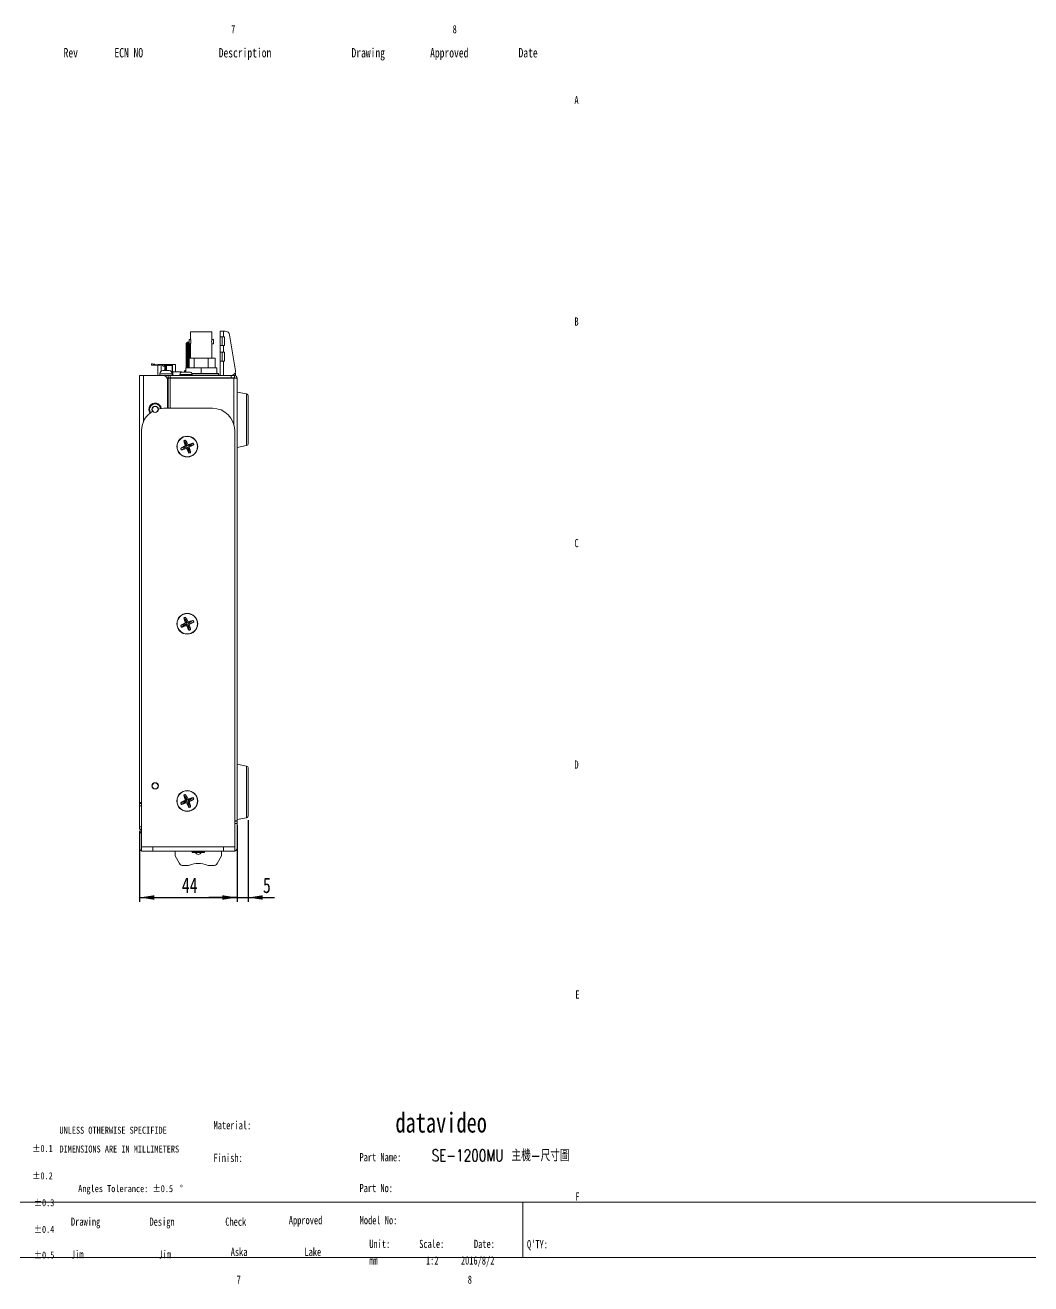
# Model space of a CAD drawing. Header units: millimetres. Extents: x 7 to 1038, y 7 to 730.
# Drawn here: x 287.7 to 514.7, y 6.5 to 290.6 of the extents above; entities that cross this region are included whole.
import ezdxf

# ---------------------------------------------------------------- set-up
doc = ezdxf.new("R2010")
doc.units = ezdxf.units.MM
doc.layers.add('DIM', color=5, linetype='Continuous')
doc.styles.add('SLDTEXTSTYLE0', font='TXT', dxfattribs={"width": 0.75})
doc.styles.add('SLDTEXTSTYLE1', font='TXT', dxfattribs={"width": 0.75, "bigfont": 'bigfont'})
doc.styles.add('SLDTEXTSTYLE2', font='TXT', dxfattribs={"width": 0.7})
doc.dimstyles.new('SLDDIMSTYLE0', dxfattribs={"dimtxt": 3.5, "dimasz": 3.302, "dimexe": 0, "dimexo": 0.0625, "dimgap": 0.875, "dimtad": 1, "dimlfac": 2, "dimrnd": 1e-09, "dimzin": 12, "dimdsep": 46, "dimtxsty": 'SLDTEXTSTYLE0', "dimsah": 1, "dimcen": 0.09, "dimadec": 0, "dimazin": 3, "dimtfac": 1, "dimtofl": 0, "dimtmove": 0, "dimatfit": 3, "dimfxl": 1, "dimfrac": 2, "dimtolj": 1, "dimtzin": 12, "dimarcsym": 0})
doc.dimstyles.new('SLDDIMSTYLE2', dxfattribs={"dimtxt": 3.5, "dimasz": 3.302, "dimexe": 0, "dimexo": 0.0625, "dimgap": 0.875, "dimtad": 1, "dimlfac": 2, "dimrnd": 1e-09, "dimzin": 12, "dimdsep": 46, "dimtxsty": 'SLDTEXTSTYLE0', "dimsah": 1, "dimcen": 0.09, "dimadec": 0, "dimazin": 3, "dimtfac": 1, "dimtmove": 0, "dimatfit": 0, "dimfxl": 1, "dimfrac": 2, "dimtolj": 1, "dimtzin": 12, "dimarcsym": 0})

# ---------------------------------------------------------------- blocks, each defined once
blk = doc.blocks.new('SW_NOTE_0')
at = {"color": 0, "linetype": 'Continuous', "lineweight": 0, "char_height": 1.5875, "attachment_point": 1, "style": 'SLDTEXTSTYLE0'}
for s, insert in [('UNLESS OTHERWISE SPECIFIDE', (0, 2.05)), ('DIMENSIONS ARE IN MILLIMETERS', (0, -2.19))]:
    blk.add_mtext(s, dxfattribs=dict(at, insert=insert))
blk = doc.blocks.new('SW_NOTE_1')
at = {"color": 0, "linetype": 'Continuous', "lineweight": 0, "attachment_point": 1}
for s, insert, char_height, style in [('Angles Tolerance: ±0.5', (0, 2.05), 1.5875, 'SLDTEXTSTYLE0'), ('°', (22.95, 2.09), 1.59, 'SLDTEXTSTYLE2')]:
    blk.add_mtext(s, dxfattribs=dict(at, insert=insert, char_height=char_height, style=style))
blk = doc.blocks.new('_D_3')
at = {"layer": 'DIM'}
for p, q in [((313.52, 108.17), (313.52, 92.73)), ((335.52, 110.03), (335.52, 92.73)), ((313.52, 93.73), (335.52, 93.73))]:
    blk.add_line(p, q, dxfattribs=at)
for points in [[(313.52, 93.73), (316.82, 93.23), (316.82, 94.24)], [(335.52, 93.73), (332.22, 94.24), (332.22, 93.23)]]:
    blk.add_solid(points, dxfattribs=at)
at = {"layer": 'DIM', "insert": (323.04, 98.25), "char_height": 3.5, "attachment_point": 1, "style": 'SLDTEXTSTYLE0'}
blk.add_mtext('44', dxfattribs=at)
blk = doc.blocks.new('_D_4')
at = {"layer": 'DIM'}
for p, q in [((338.02, 111.23), (338.02, 92.73)), ((335.52, 110.03), (335.52, 92.73)), ((335.52, 93.73), (329.17, 93.73)), ((335.52, 93.73), (338.02, 93.73)), ((338.02, 93.73), (343.93, 93.73))]:
    blk.add_line(p, q, dxfattribs=at)
for points in [[(335.52, 93.73), (332.22, 94.24), (332.22, 93.23)], [(338.02, 93.73), (341.32, 93.23), (341.32, 94.24)]]:
    blk.add_solid(points, dxfattribs=at)
at = {"layer": 'DIM', "insert": (341.34, 98.25), "char_height": 3.5, "attachment_point": 1, "style": 'SLDTEXTSTYLE0'}
blk.add_mtext('5', dxfattribs=at)

msp = doc.modelspace()

# ---------------------------------------------------------------- linework, layer by layer
at = {"color": 7, "linetype": 'Continuous', "lineweight": 15}
for p, q in [((324.3227, 219.075), (324.0227, 218.775)), ((324.328, 219.075), (324.0227, 218.775)), ((324.0227, 213.275), (324.0227, 218.775)), ((324.0227, 218.775), (324.0227, 218.775)), ((324.0464, 218.775), (324.328, 219.075)), ((324.0476, 218.775), (324.0464, 218.775)), ((324.0464, 213.275), (324.0464, 218.775)), ((324.3707, 219.075), (324.0476, 218.775)), ((324.0476, 213.275), (324.0476, 218.775)), ((324.1183, 218.775), (324.3707, 219.075)), ((324.1208, 218.775), (324.1183, 218.775)), ((324.1183, 213.275), (324.1183, 218.775)), ((324.4553, 219.075), (324.1208, 218.775)), ((324.1208, 213.275), (324.1208, 218.775)), ((324.237, 218.775), (324.4553, 219.075)), ((324.2406, 218.775), (324.237, 218.775)), ((324.237, 213.275), (324.237, 218.775)), ((324.5802, 219.075), (324.2406, 218.775)), ((324.2406, 213.275), (324.2406, 218.775)), ((324.3227, 219.075), (324.328, 219.075)), ((324.328, 219.075), (324.3707, 219.075)), ((324.3707, 219.075), (324.4553, 219.075)), ((324.4001, 218.775), (324.5802, 219.075)), ((324.4001, 213.275), (324.4001, 218.775)), ((324.4049, 218.775), (324.4001, 218.775)), ((324.6727, 219.0127), (324.4049, 218.775)), ((324.4049, 213.275), (324.4049, 218.775)), ((324.4553, 219.075), (324.5802, 219.075)), ((324.5802, 219.075), (324.6727, 219.075)), ((324.6046, 218.775), (324.6727, 218.9227)), ((324.6046, 213.552), (324.6046, 218.775)), ((324.6105, 218.775), (324.6046, 218.775)), ((324.6727, 218.8316), (324.6105, 218.775)), ((324.6105, 213.5553), (324.6105, 218.775)), ((325.024, 219.725), (324.6727, 219.725)), ((324.6727, 218.725), (324.6727, 219.725)), ((325.0227, 221.425), (325.0227, 219.7185)), ((325.0227, 221.425), (329.8227, 221.425)), ((330.1727, 219.725), (329.8213, 219.725)), ((329.8227, 219.7185), (329.8227, 221.425)), ((330.1727, 218.725), (330.1727, 219.725)), ((331.6727, 220.325), (331.6727, 221.575)), ((331.6727, 221.575), (332.4227, 221.575)), ((332.4227, 220.325), (331.6727, 220.325)), ((331.6727, 220.325), (331.6727, 218.325)), ((332.1727, 220.325), (332.1727, 218.325)), ((332.4227, 221.575), (332.4227, 220.325)), ((332.8255, 221.575), (332.4227, 221.575)), ((332.6727, 220.325), (332.4227, 220.325)), ((332.6727, 220.325), (332.6727, 218.325)), ((335.1591, 212.6566), (333.8119, 220.7394)), ((324.6727, 218.725), (325.0227, 218.725)), ((324.8465, 215.475), (324.8465, 218.725)), ((324.8532, 215.475), (324.8532, 218.725)), ((325.0227, 218.725), (325.0227, 215.475)), ((329.8227, 215.475), (329.8227, 218.725)), ((329.8227, 218.725), (330.1727, 218.725)), ((331.6727, 216.825), (331.6727, 218.325)), ((331.6727, 218.325), (332.4227, 218.325)), ((332.4227, 216.825), (331.6727, 216.825)), ((331.6727, 216.825), (331.6727, 214.825)), ((332.1727, 216.825), (332.1727, 214.825)), ((332.4227, 218.325), (332.4227, 216.825)), ((332.4227, 218.325), (332.6727, 218.325)), ((332.6727, 216.825), (332.4227, 216.825)), ((332.6727, 216.825), (332.6727, 214.825)), ((316.1841, 213.9365), (316.2059, 214.1855)), ((316.953, 214.1201), (316.9312, 213.8711)), ((318.6727, 213.7187), (316.9312, 213.8711)), ((316.953, 214.1201), (318.6727, 213.9697)), ((317.6077, 214.075), (317.6077, 214.0629)), ((318.4527, 214.075), (317.6077, 214.075)), ((317.6077, 213.8119), (317.6077, 211.575)), ((318.3577, 213.7463), (318.3577, 212.5171)), ((320.9527, 214.075), (318.4527, 214.075)), ((318.6727, 213.7187), (318.6727, 213.9697)), ((319.4227, 213.675), (319.1727, 213.675)), ((319.1727, 213.675), (319.1727, 212.675)), ((319.4227, 213.9041), (319.4227, 213.675)), ((319.4227, 213.825), (319.6077, 213.825)), ((319.4227, 213.675), (319.4227, 212.6706)), ((319.6077, 213.825), (319.6077, 212.6691)), ((319.6077, 213.825), (320.8577, 213.825)), ((320.8577, 213.825), (320.8577, 212.425)), ((321.6077, 214.075), (320.9527, 214.075)), ((321.6077, 214.075), (321.6077, 212.425)), ((323.9227, 213.275), (323.9227, 212.313)), ((323.9227, 213.275), (327.4227, 213.275)), ((324.5227, 213.5038), (324.5227, 213.4343)), ((324.6727, 213.5913), (324.523, 213.5048)), ((324.6046, 213.2842), (324.6046, 213.3862)), ((324.6105, 213.2876), (324.6105, 213.3829)), ((324.6727, 213.275), (324.6727, 215.475)), ((324.6727, 215.475), (325.8425, 215.475)), ((325.8425, 213.275), (325.8425, 215.475)), ((329.0028, 215.475), (325.8425, 215.475)), ((327.4227, 213.275), (327.4227, 212.025)), ((327.4227, 213.275), (330.9227, 213.275)), ((329.0028, 213.275), (329.0028, 215.475)), ((329.0028, 215.475), (330.5727, 215.475)), ((330.5727, 213.275), (330.5727, 215.475)), ((330.9227, 213.275), (330.9227, 212.025)), ((331.6727, 211.575), (331.6727, 214.825)), ((331.6727, 214.825), (332.4227, 214.825)), ((332.4227, 214.825), (332.4227, 211.575)), ((332.4227, 214.825), (332.6727, 214.825)), ((313.5227, 115.175), (313.5227, 211.575)), ((313.5227, 211.575), (314.3727, 211.575)), ((318.8227, 211.575), (314.3727, 211.575)), ((318.0977, 211.9705), (318.0977, 211.575)), ((318.8505, 212.675), (318.729, 212.6658)), ((319.9227, 211.575), (318.8227, 211.575)), ((318.8505, 212.675), (319.2227, 212.675)), ((319.2248, 212.6658), (319.2227, 212.675)), ((319.9227, 211.075), (319.6887, 211.075)), ((319.7227, 212.675), (320.0948, 212.675)), ((319.7392, 210.975), (319.9227, 210.975)), ((319.8227, 204.175), (319.8227, 210.575)), ((319.9227, 211.075), (319.9227, 211.575)), ((320.4227, 211.575), (319.9227, 211.575)), ((320.4227, 211.075), (319.9227, 211.075)), ((319.9227, 204.175), (319.9227, 210.975)), ((320.4227, 210.975), (319.9227, 210.975)), ((320.2164, 212.6658), (320.0948, 212.675)), ((320.4227, 211.075), (320.4227, 211.575)), ((320.4227, 211.575), (334.1727, 211.575)), ((320.4227, 211.075), (334.1727, 211.075)), ((320.4227, 210.975), (334.7727, 210.975)), ((320.4974, 211.075), (320.4974, 210.975)), ((320.6814, 212.425), (321.0445, 212.425)), ((320.8477, 211.575), (320.8477, 211.9705)), ((321.0445, 212.425), (321.0445, 211.575)), ((321.0445, 212.425), (322.9931, 212.425)), ((322.6077, 211.825), (322.6077, 211.775)), ((322.9727, 210.975), (322.9727, 211)), ((322.9727, 211), (323.9727, 211)), ((323.1441, 212.325), (323.0102, 212.3085)), ((323.1441, 212.325), (323.7327, 212.325)), ((323.2327, 211.075), (323.2327, 211)), ((323.6359, 212.425), (323.6359, 212.575)), ((323.7395, 212.3085), (323.7327, 212.325)), ((323.7905, 212.425), (323.9227, 212.425)), ((323.9727, 211), (327.8327, 211)), ((324.2327, 212.325), (324.2258, 212.3085)), ((324.2327, 212.325), (324.8212, 212.325)), ((324.7327, 211), (324.7327, 211.075)), ((324.9551, 212.3085), (324.8212, 212.325)), ((325.3159, 212.025), (327.1129, 212.025)), ((325.3309, 211.675), (331.2977, 211.675)), ((325.3577, 211.775), (325.3577, 211.825)), ((325.8425, 211.575), (325.8425, 211.675)), ((327.1129, 212.025), (327.4227, 212.025)), ((327.4227, 212.025), (327.7324, 212.025)), ((327.7324, 212.025), (330.5727, 212.025)), ((327.8327, 211), (329.3327, 211)), ((329.0028, 211.575), (329.0028, 211.675)), ((329.3327, 211), (329.3327, 210.975)), ((329.3327, 211), (329.7577, 211)), ((329.7577, 211), (329.7577, 210.975)), ((329.7577, 211), (330.3577, 211)), ((330.3577, 211), (330.3577, 210.975)), ((330.5727, 211.575), (330.5727, 211.675)), ((330.6129, 212.025), (330.9227, 212.025)), ((330.6727, 211.075), (330.6727, 210.975)), ((330.7477, 211.575), (330.7477, 211.675)), ((330.7692, 211.6618), (330.7667, 211.675)), ((330.7845, 211.575), (330.7692, 211.6618)), ((330.7757, 211.625), (331.6727, 211.625)), ((330.9227, 212.025), (331.2977, 212.025)), ((331.2977, 211.675), (331.2977, 212.025)), ((332.3727, 211.075), (332.3727, 210.975)), ((334.1727, 211.075), (334.1727, 211.575)), ((334.1727, 211.575), (334.9227, 211.575)), ((334.9227, 211.075), (334.1727, 211.075)), ((334.6727, 210.975), (334.6727, 211.075)), ((334.7727, 210.975), (335.5227, 210.975)), ((335.1727, 211.575), (334.9227, 211.575)), ((334.9227, 211.075), (334.9227, 211.575)), ((335.0421, 212.075), (335.1727, 212.075)), ((335.1727, 212.075), (335.1727, 211.575)), ((335.5227, 210.975), (335.5227, 111.025)), ((337.6207, 207.4054), (335.5227, 207.825)), ((338.0227, 206.9151), (338.0227, 196.2349)), ((329.9727, 204.175), (318.9727, 204.175)), ((313.9727, 199.175), (313.9727, 105.175)), ((334.9727, 199.175), (334.9727, 105.175)), ((324.1475, 195.7414), (323.5106, 196.8426)), ((324.2086, 195.7666), (323.8825, 196.9963)), ((324.4891, 195.6502), (325.5903, 196.2871)), ((324.031, 195.4609), (322.8014, 195.1348)), ((324.0562, 195.3998), (322.955, 194.7629)), ((323.8318, 195.8208), (324.0651, 195.6643)), ((324.3367, 195.2834), (324.6629, 194.0537)), ((324.3978, 195.3086), (325.0347, 194.2074)), ((324.5143, 195.5891), (325.7439, 195.9152)), ((335.5227, 195.325), (337.6207, 195.7446)), ((324.1475, 155.7414), (323.5106, 156.8426)), ((324.2086, 155.7666), (323.8825, 156.9963)), ((324.4891, 155.6502), (325.5903, 156.2871)), ((324.031, 155.4609), (322.8014, 155.1348)), ((324.0562, 155.3998), (322.955, 154.7629)), ((323.8318, 155.8208), (324.0651, 155.6643)), ((324.3367, 155.2834), (324.6629, 154.0537)), ((324.3978, 155.3086), (325.0347, 154.2074)), ((324.5143, 155.5891), (325.7439, 155.9152)), ((337.6207, 123.4054), (335.5227, 123.825)), ((338.0227, 122.9151), (338.0227, 112.2349)), ((324.1475, 115.7414), (323.5106, 116.8426)), ((324.2086, 115.7666), (323.8825, 116.9963)), ((313.5227, 115.175), (313.9727, 115.175)), ((313.5227, 114.925), (313.5227, 115.175)), ((313.5227, 114.925), (313.9727, 114.925)), ((313.5227, 114.425), (313.5227, 114.925)), ((313.5227, 109.675), (313.5227, 114.425)), ((324.031, 115.4609), (322.8014, 115.1348)), ((324.0562, 115.3998), (322.955, 114.7629)), ((323.8318, 115.8208), (324.0651, 115.6643)), ((324.3367, 115.2834), (324.6629, 114.0537)), ((324.3978, 115.3086), (325.0347, 114.2074)), ((324.4891, 115.6502), (325.5903, 116.2871)), ((324.5143, 115.5891), (325.7439, 115.9152)), ((334.9727, 111.025), (335.5227, 111.025)), ((334.9727, 110.975), (335.0227, 110.975)), ((335.0227, 110.475), (335.0227, 110.975)), ((335.0227, 110.975), (335.5227, 110.975)), ((335.5227, 111.325), (337.6207, 111.7446)), ((335.5227, 110.975), (335.5227, 110.475)), ((313.5227, 109.175), (313.5227, 109.675)), ((313.9727, 109.175), (313.5227, 109.175)), ((313.5227, 108.325), (313.5227, 108.575)), ((313.5227, 108.575), (313.9727, 108.575)), ((313.5227, 108.325), (313.5227, 104.925)), ((334.9727, 110.475), (335.0227, 110.475)), ((334.9727, 110.275), (335.0227, 110.275)), ((335.0227, 110.475), (335.0227, 104.925)), ((335.5227, 110.475), (335.0227, 110.475)), ((335.5227, 104.925), (335.5227, 110.475)), ((313.9727, 104.175), (313.9727, 105.175)), ((313.9727, 105.175), (316.4727, 105.175)), ((316.4727, 105.175), (316.4727, 104.175)), ((332.4727, 105.175), (316.4727, 105.175)), ((332.4727, 104.175), (332.4727, 105.175)), ((332.4727, 105.175), (334.9727, 105.175)), ((335.0227, 105.325), (334.9727, 105.325)), ((334.9727, 105.175), (334.9727, 104.175)), ((316.4727, 104.175), (313.9727, 104.175)), ((332.4727, 104.175), (316.4727, 104.175)), ((321.5227, 103.175), (321.5227, 104.175)), ((321.5227, 103.175), (322.533, 101.425)), ((325.3977, 104.175), (325.3977, 103.975)), ((328.0477, 103.875), (325.4977, 103.875)), ((328.1477, 103.975), (328.1477, 104.175)), ((331.0123, 101.425), (332.0227, 103.175)), ((332.0227, 104.175), (332.0227, 103.175)), ((334.9727, 104.175), (332.4727, 104.175)), ((323.399, 100.925), (324.3747, 100.925)), ((329.1706, 100.925), (330.1463, 100.925))]:
    msp.add_line(p, q, dxfattribs=at)
at = {"color": 8, "linetype": 'Continuous', "lineweight": 15}
for p, q in [((318.4527, 214.075), (318.4527, 213.9889)), ((320.9527, 214.075), (320.9527, 212.425)), ((314.3727, 211.575), (314.3727, 201.1346)), ((318.0977, 211.9705), (320.8477, 211.9705)), ((320.4227, 204.175), (320.4227, 210.975)), ((322.6077, 211.825), (325.3577, 211.825)), ((322.6077, 211.775), (325.3577, 211.775)), ((323.9727, 211), (323.9727, 210.975)), ((327.8327, 211), (327.8327, 210.975)), ((330.7692, 211.6618), (330.7477, 211.6618)), ((331.2477, 211.075), (331.2477, 210.975)), ((332.2477, 210.975), (332.2477, 211.075)), ((334.7727, 200.575), (334.7727, 210.975)), ((337.6207, 195.7446), (337.6207, 207.4054)), ((337.6207, 111.7446), (337.6207, 123.4054)), ((313.9727, 114.425), (313.5227, 114.425)), ((313.5227, 109.675), (313.9727, 109.675)), ((313.9727, 108.325), (313.5227, 108.325)), ((325.3977, 103.975), (328.1477, 103.975))]:
    msp.add_line(p, q, dxfattribs=at)
at = {"color": 7, "linetype": 'Continuous', "lineweight": 0}
for p, q in [((25, 25), (1025, 25)), ((400, 12.5), (400, 25)), ((12.5, 12.5), (1037.5, 12.5))]:
    msp.add_line(p, q, dxfattribs=at)
at = {"color": 7, "linetype": 'Continuous', "lineweight": 15, "flags": 128}
for points in [[(316.9312, 213.8711), (316.7855, 213.8839), (316.6453, 213.8961), (316.5161, 213.9074), (316.4029, 213.9173), (316.31, 213.9254), (316.241, 213.9315), (316.1984, 213.9352), (316.1841, 213.9365)], [(316.2059, 214.1855), (316.2202, 214.1843), (316.2627, 214.1805), (316.3318, 214.1745), (316.4247, 214.1664), (316.5379, 214.1565), (316.6671, 214.1452), (316.8073, 214.1329), (316.953, 214.1201)], [(318.6727, 213.9697), (318.8029, 213.9583), (318.9292, 213.9473), (319.0477, 213.9369), (319.1548, 213.9275), (319.2472, 213.9194), (319.3222, 213.9129), (319.3774, 213.908), (319.4113, 213.9051), (319.4227, 213.9041)], [(319.1727, 213.675), (319.0629, 213.6846), (318.9403, 213.6953), (318.8087, 213.7068), (318.6727, 213.7187)], [(330.6727, 211.075), (330.6689, 211.0712), (330.6576, 211.0599), (330.6392, 211.0415), (330.6142, 211.0165), (330.5834, 210.9857), (330.5727, 210.975)], [(318.9727, 204.175), (317.9972, 204.0789), (317.6674, 204.0016)], [(324.1475, 195.7414), (324.1019, 195.7076), (324.0651, 195.6643)], [(324.1475, 155.7414), (324.1019, 155.7076), (324.0651, 155.6643)], [(324.1475, 115.7414), (324.1019, 115.7076), (324.0651, 115.6643)]]:
    msp.add_lwpolyline(points, dxfattribs=at)
at = {"color": 7, "linetype": 'Continuous', "lineweight": 15}
for centre, radius in [((317.0227, 203.925), 0.725), ((317.0227, 203.925), 0.675), ((324.2727, 195.525), 2.35), ((324.2727, 195.525), 2.3068), ((324.2727, 155.525), 2.35), ((324.2727, 155.525), 2.3068), ((317.0227, 118.925), 0.725), ((317.0227, 118.925), 0.675), ((324.2727, 115.525), 2.35), ((324.2727, 115.525), 2.3068)]:
    msp.add_circle(centre, radius, dxfattribs=at)
for centre, radius, start, end in [((332.195, 219.225), 2.4244, 168.255231, 191.900748), ((332.8255, 220.575), 1, 9.462322, 90), ((318.8022, 211.9705), 0.7045, 96.211825, 180), ((318.8227, 210.575), 1, 0, 90), ((320.1431, 211.9705), 0.7045, 0, 83.775452), ((323.1077, 211.825), 0.5, 102.257603, 180), ((322.8077, 211.775), 0.2, 180, 270), ((324.4006, 211.5304), 1.2946, 111.666451, 126.176584), ((324.8577, 211.825), 0.5, 0, 77.736387), ((325.1577, 211.775), 0.2, 270, 0), ((327.8327, 210.75), 0.25, 90, 115.841933), ((334.1761, 212.575), 1, 270, 355.252626), ((334.9227, 210.975), 0.6, 0, 90), ((334.9227, 210.975), 0.1, 0, 90), ((334.1727, 212.4922), 1, 0, 9.462322), ((337.5227, 206.9151), 0.5, 0, 78.690068), ((317.0227, 203.925), 1.4, 8.947573, 215.691307), ((317.0227, 203.925), 1.25, 56.84238, 215.502134), ((317.0227, 203.925), 1.25, 9.136747, 56.84238), ((318.9727, 199.175), 5, 119.521204, 180), ((329.9727, 199.175), 5, 0, 90), ((337.5227, 196.2349), 0.5, 281.309932, 0), ((324.2723, 195.5251), 0.2497, 146.106336, 194.885742), ((324.2727, 195.525), 0.25, 194.853637, 210.042924), ((324.2727, 195.525), 0.25, 210.043218, 284.85124), ((324.2727, 195.525), 0.25, 104.853637, 120.042924), ((324.2727, 195.525), 0.25, 30.046816, 104.85024), ((324.2727, 195.525), 0.25, 284.853637, 300.042924), ((324.2727, 195.525), 0.25, 300.043795, 14.852639), ((324.2727, 195.525), 0.25, 14.853637, 30.042924), ((324.2723, 155.5251), 0.2497, 146.105171, 194.886565), ((324.2727, 155.525), 0.25, 194.853637, 210.042924), ((324.2727, 155.525), 0.25, 210.042074, 284.854979), ((324.2727, 155.525), 0.25, 104.853637, 120.042924), ((324.2727, 155.525), 0.25, 30.04321, 104.853846), ((324.2727, 155.525), 0.25, 284.853637, 300.042924), ((324.2727, 155.525), 0.25, 300.043049, 14.853385), ((324.2727, 155.525), 0.25, 14.853637, 30.042924), ((337.5227, 122.9151), 0.5, 0, 78.690068), ((324.2723, 115.5251), 0.2497, 146.105869, 194.886123), ((324.2727, 115.525), 0.25, 194.853637, 210.042924), ((324.2727, 115.525), 0.25, 210.043137, 284.853267), ((324.2727, 115.525), 0.25, 104.853637, 120.042924), ((324.2727, 115.525), 0.25, 30.042905, 104.853827), ((324.2727, 115.525), 0.25, 284.853637, 300.042924), ((324.2727, 115.525), 0.25, 300.043138, 14.853431), ((324.2727, 115.525), 0.25, 14.853637, 30.042924), ((337.5227, 112.2349), 0.5, 281.309932, 0), ((314.0227, 108.575), 0.5, 95.73917, 180), ((314.2727, 104.925), 0.75, 180, 246.421822), ((325.4977, 103.975), 0.1, 180, 270), ((326.7727, 104.225), 0.75, 207.818139, 332.181861), ((328.0477, 103.975), 0.1, 270, 0), ((334.7727, 104.925), 0.25, 323.130102, 0), ((334.7727, 104.925), 0.75, 285.46601, 0), ((323.399, 101.925), 1, 210, 270), ((324.3747, 101.925), 1, 270, 293.556464), ((326.7727, 96.425), 5, 66.443536, 113.556464), ((329.1706, 101.925), 1, 246.443536, 270), ((330.1463, 101.925), 1, 270, 330)]:
    msp.add_arc(centre, radius, start, end, dxfattribs=at)
for points, knots in [([(325.0227, 218.725), (325.0238, 218.7304), (325.0261, 218.7412), (325.0423, 218.8254), (325.0607, 218.9502), (325.0744, 219.1079), (325.0767, 219.278), (325.0671, 219.4403), (325.0496, 219.5799), (325.0324, 219.678), (325.0224, 219.7264), (325.0237, 219.7202), (325.024, 219.7185)], [0, 0, 0, 0, 0.10580853, 0.21156698, 0.31870267, 0.42688731, 0.5335263, 0.6384278, 0.74411198, 0.85185518, 0.95977223, 1, 1, 1, 1]), ([(324.5226, 213.4336), (324.5482, 213.4188), (324.5982, 213.3899), (324.6482, 213.361), (324.6727, 213.3469)], [0, 0, 0, 0, 0.51125882, 1, 1, 1, 1]), ([(324.6727, 213.4494), (324.6265, 213.447), (324.5197, 213.4416), (324.5388, 213.4361), (324.5496, 213.433)], [0, 0, 0, 0, 0.43188519, 1, 1, 1, 1]), ([(324.5436, 213.5055), (324.5446, 213.5092), (324.5458, 213.5138), (324.6517, 213.5185), (324.6727, 213.5194)], [0, 0, 0, 0, 0.80214597, 1, 1, 1, 1]), ([(324.6727, 213.3235), (324.6484, 213.3095), (324.6204, 213.2934), (324.5924, 213.2772), (324.5887, 213.275)], [0, 0, 0, 0, 0.86589943, 1, 1, 1, 1]), ([(318.729, 212.6658), (318.7273, 212.6681), (318.7253, 212.6711), (318.7256, 212.6706), (318.7257, 212.6705)], [0, 0, 0, 0, 0.79564105, 1, 1, 1, 1]), ([(319.7206, 212.6658), (319.6548, 212.6678), (319.5394, 212.6714), (319.374, 212.6709), (319.2745, 212.6675), (319.2248, 212.6658)], [0, 0, 0, 0, 0.3978823, 0.69880815, 1, 1, 1, 1]), ([(319.7227, 212.675), (319.7226, 212.6746), (319.7225, 212.6739), (319.7212, 212.6685), (319.7206, 212.6658)], [0, 0, 0, 0, 0.498486327, 1, 1, 1, 1]), ([(320.2196, 212.6705), (320.2197, 212.6705), (320.2198, 212.6707), (320.2176, 212.6676), (320.2164, 212.6658)], [0, 0, 0, 0, 0.39754793, 1, 1, 1, 1]), ([(323.0102, 212.3085), (323.0075, 212.3101), (323.0023, 212.3131), (323.0018, 212.3134), (323.0016, 212.3135)], [0, 0, 0, 0, 0.51400396, 1, 1, 1, 1]), ([(323.9227, 212.6848), (323.8842, 212.6842), (323.7858, 212.6825), (323.6927, 212.6157), (323.6359, 212.575)], [0, 0, 0, 0, 0.39015668, 1, 1, 1, 1]), ([(324.2258, 212.3085), (324.1842, 212.31), (324.1011, 212.313), (323.9387, 212.3145), (323.8183, 212.3109), (323.7395, 212.3085)], [0, 0, 0, 0, 0.25690746, 0.51378579, 1, 1, 1, 1]), ([(324.9638, 212.3135), (324.9638, 212.3135), (324.9651, 212.3144), (324.9601, 212.3114), (324.9551, 212.3085)], [0, 0, 0, 0, 0.02779772, 1, 1, 1, 1]), ([(323.5106, 196.8426), (323.5557, 196.8643), (323.6387, 196.9042), (323.7631, 196.955), (323.8426, 196.9825), (323.8825, 196.9963)], [0, 0, 0, 0, 0.37263225, 0.68592886, 1, 1, 1, 1]), ([(323.8318, 195.8208), (323.7682, 195.9914), (323.6717, 196.2499), (323.5663, 196.5888), (323.5292, 196.7578), (323.5106, 196.8426)], [0, 0, 0, 0, 0.49139066, 0.7444458, 1, 1, 1, 1]), ([(323.8825, 196.9963), (323.9412, 196.9015), (324.0587, 196.7119), (324.2171, 196.395), (324.325, 196.1593), (324.3913, 196.0126), (324.4336, 195.9776), (324.4813, 195.9573), (324.582, 195.9537), (324.7688, 196.0561), (325.0371, 196.1327), (325.3283, 196.2289), (325.5027, 196.2676), (325.5903, 196.2871)], [0, 0, 0, 0, 0.14856351, 0.29698108, 0.44538489, 0.47002353, 0.49009988, 0.51009065, 0.53166119, 0.60934428, 0.76150894, 0.88015382, 1, 1, 1, 1]), ([(325.5903, 196.2871), (325.612, 196.242), (325.6519, 196.159), (325.7026, 196.0346), (325.7302, 195.955), (325.7439, 195.9152)], [0, 0, 0, 0, 0.37263332, 0.685942987, 1, 1, 1, 1]), ([(322.8014, 195.1348), (322.8184, 195.147), (322.8524, 195.1713), (322.9061, 195.2047), (322.9608, 195.2373), (323.0354, 195.2797), (323.1117, 195.321), (323.209, 195.3718), (323.308, 195.4217), (323.4292, 195.4806), (323.5446, 195.5348), (323.6485, 195.5821), (323.7193, 195.6145), (323.7725, 195.6371), (323.8058, 195.6658), (323.8324, 195.7098), (323.8436, 195.7602), (323.84, 195.7984), (323.833, 195.8176), (323.8318, 195.8208)], [0, 0, 0, 0, 0.05141857, 0.10282014, 0.15421707, 0.20561292, 0.30842857, 0.35982419, 0.46263299, 0.56544339, 0.66825383, 0.75140586, 0.82194177, 0.84259322, 0.87988298, 0.91710078, 0.95447484, 0.99231125, 1, 1, 1, 1]), ([(322.955, 194.7629), (322.9333, 194.808), (322.8934, 194.891), (322.8427, 195.0154), (322.8152, 195.095), (322.8014, 195.1348)], [0, 0, 0, 0, 0.37262281, 0.68593772, 1, 1, 1, 1]), ([(324.6629, 194.0537), (324.6041, 194.1485), (324.4866, 194.3381), (324.3282, 194.655), (324.2203, 194.8907), (324.154, 195.0374), (324.1117, 195.0724), (324.064, 195.0927), (323.9633, 195.0963), (323.7765, 194.9939), (323.5082, 194.9173), (323.217, 194.8211), (323.0426, 194.7824), (322.955, 194.7629)], [0, 0, 0, 0, 0.14856155, 0.29698205, 0.44538358, 0.47002489, 0.49009934, 0.51009017, 0.53166077, 0.60934307, 0.76150814, 0.88015416, 1, 1, 1, 1]), ([(325.0347, 194.2074), (324.9896, 194.1857), (324.9067, 194.1458), (324.7823, 194.095), (324.7027, 194.0675), (324.6629, 194.0537)], [0, 0, 0, 0, 0.37263467, 0.685933134, 1, 1, 1, 1]), ([(325.7439, 195.9152), (325.6491, 195.8564), (325.4596, 195.7389), (325.1426, 195.5805), (324.9069, 195.4727), (324.7603, 195.4063), (324.7253, 195.3641), (324.705, 195.3163), (324.7014, 195.2156), (324.8037, 195.0289), (324.8803, 194.7606), (324.9765, 194.4693), (325.0153, 194.295), (325.0347, 194.2074)], [0, 0, 0, 0, 0.14856264, 0.29698126, 0.44538499, 0.47002471, 0.49010103, 0.51008988, 0.53166099, 0.60934368, 0.7615088, 0.88015449, 1, 1, 1, 1]), ([(323.5106, 156.8426), (323.5557, 156.8643), (323.6387, 156.9042), (323.7631, 156.955), (323.8426, 156.9825), (323.8825, 156.9963)], [0, 0, 0, 0, 0.372633406, 0.685930985, 1, 1, 1, 1]), ([(323.8318, 155.8208), (323.7682, 155.9914), (323.6717, 156.2499), (323.5663, 156.5888), (323.5292, 156.7578), (323.5106, 156.8426)], [0, 0, 0, 0, 0.49139066, 0.7444458, 1, 1, 1, 1]), ([(323.8825, 156.9963), (323.9412, 156.9015), (324.0587, 156.7119), (324.2171, 156.395), (324.325, 156.1593), (324.3913, 156.0126), (324.4336, 155.9776), (324.4813, 155.9573), (324.582, 155.9537), (324.7688, 156.0561), (325.0371, 156.1327), (325.3283, 156.2289), (325.5027, 156.2676), (325.5903, 156.2871)], [0, 0, 0, 0, 0.14856241, 0.29698132, 0.4453852, 0.47002386, 0.49010021, 0.51009099, 0.53166145, 0.60934409, 0.76150882, 0.88015376, 1, 1, 1, 1]), ([(325.5903, 156.2871), (325.612, 156.242), (325.6519, 156.159), (325.7026, 156.0346), (325.7302, 155.955), (325.7439, 155.9152)], [0, 0, 0, 0, 0.37263321, 0.68592566, 1, 1, 1, 1]), ([(322.8014, 155.1348), (322.8184, 155.147), (322.8524, 155.1713), (322.9061, 155.2047), (322.9608, 155.2373), (323.0354, 155.2797), (323.1117, 155.321), (323.209, 155.3718), (323.308, 155.4217), (323.4292, 155.4806), (323.5446, 155.5348), (323.6485, 155.5821), (323.7193, 155.6145), (323.7725, 155.6371), (323.8058, 155.6658), (323.8324, 155.7098), (323.8436, 155.7602), (323.84, 155.7984), (323.833, 155.8176), (323.8318, 155.8208)], [0, 0, 0, 0, 0.05141723, 0.10281755, 0.15421583, 0.20561176, 0.30842633, 0.35982203, 0.46263333, 0.56544272, 0.66825331, 0.75140546, 0.82194148, 0.84259413, 0.87988042, 0.91710062, 0.95447206, 0.99231124, 1, 1, 1, 1]), ([(322.955, 154.7629), (322.9333, 154.808), (322.8934, 154.891), (322.8427, 155.0154), (322.8152, 155.095), (322.8014, 155.1348)], [0, 0, 0, 0, 0.37263321, 0.68592566, 1, 1, 1, 1]), ([(324.6629, 154.0537), (324.6041, 154.1485), (324.4866, 154.3381), (324.3282, 154.655), (324.2204, 154.8907), (324.154, 155.0374), (324.1117, 155.0724), (324.064, 155.0927), (323.9633, 155.0963), (323.7765, 154.9939), (323.5082, 154.9173), (323.217, 154.8211), (323.0426, 154.7824), (322.955, 154.7629)], [0, 0, 0, 0, 0.14856241, 0.29698133, 0.44538521, 0.47002386, 0.49010022, 0.51009101, 0.53166146, 0.60934409, 0.76150884, 0.88015378, 1, 1, 1, 1]), ([(325.0347, 154.2074), (324.9896, 154.1857), (324.9067, 154.1458), (324.7823, 154.095), (324.7027, 154.0675), (324.6629, 154.0537)], [0, 0, 0, 0, 0.372633514, 0.685931005, 1, 1, 1, 1]), ([(325.7439, 155.9152), (325.6491, 155.8564), (325.4596, 155.7389), (325.1426, 155.5805), (324.907, 155.4727), (324.7603, 155.4064), (324.7253, 155.3641), (324.705, 155.3163), (324.7014, 155.2156), (324.8037, 155.0289), (324.8803, 154.7606), (324.9765, 154.4693), (325.0153, 154.295), (325.0347, 154.2074)], [0, 0, 0, 0, 0.14856205, 0.29698144, 0.44538529, 0.4700243, 0.49010064, 0.51009089, 0.53166201, 0.60934337, 0.76150861, 0.8801544, 1, 1, 1, 1]), ([(323.5106, 116.8426), (323.5557, 116.8643), (323.6387, 116.9042), (323.7631, 116.955), (323.8426, 116.9825), (323.8825, 116.9963)], [0, 0, 0, 0, 0.37263247, 0.68593095, 1, 1, 1, 1]), ([(323.8318, 115.8208), (323.7682, 115.9914), (323.6717, 116.2499), (323.5663, 116.5888), (323.5292, 116.7578), (323.5106, 116.8426)], [0, 0, 0, 0, 0.49138992, 0.74444506, 1, 1, 1, 1]), ([(323.8825, 116.9963), (323.9412, 116.9015), (324.0587, 116.7119), (324.2171, 116.395), (324.325, 116.1593), (324.3913, 116.0126), (324.4336, 115.9776), (324.4813, 115.9573), (324.582, 115.9537), (324.7688, 116.0561), (325.0371, 116.1327), (325.3283, 116.2289), (325.5027, 116.2676), (325.5903, 116.2871)], [0, 0, 0, 0, 0.148562429, 0.296981362, 0.445384932, 0.470024241, 0.490100112, 0.510090894, 0.531661377, 0.609344025, 0.76150866, 0.880153825, 1, 1, 1, 1]), ([(322.8014, 115.1348), (322.8184, 115.147), (322.8524, 115.1713), (322.9061, 115.2047), (322.9608, 115.2373), (323.0354, 115.2797), (323.1117, 115.321), (323.209, 115.3718), (323.308, 115.4217), (323.4292, 115.4806), (323.5446, 115.5348), (323.6485, 115.5821), (323.7193, 115.6145), (323.7725, 115.6371), (323.8058, 115.6658), (323.8324, 115.7098), (323.8436, 115.7602), (323.84, 115.7984), (323.833, 115.8176), (323.8318, 115.8208)], [0, 0, 0, 0, 0.051417531, 0.102818794, 0.154216705, 0.205612264, 0.308427344, 0.359822384, 0.462632997, 0.565442282, 0.668253049, 0.751405395, 0.821941343, 0.842593382, 0.879880518, 0.917100677, 0.954472753, 0.992311889, 1, 1, 1, 1]), ([(322.955, 114.7629), (322.9333, 114.808), (322.8934, 114.891), (322.8427, 115.0154), (322.8152, 115.095), (322.8014, 115.1348)], [0, 0, 0, 0, 0.37263273, 0.68593083, 1, 1, 1, 1]), ([(324.6629, 114.0537), (324.6041, 114.1485), (324.4866, 114.3381), (324.3282, 114.655), (324.2204, 114.8907), (324.154, 115.0374), (324.1117, 115.0724), (324.064, 115.0927), (323.9633, 115.0963), (323.7765, 114.9939), (323.5082, 114.9173), (323.217, 114.8211), (323.0426, 114.7824), (322.955, 114.7629)], [0, 0, 0, 0, 0.14856243, 0.29698136, 0.44538526, 0.47002424, 0.49010035, 0.510091, 0.53166148, 0.609344, 0.76150876, 0.88015393, 1, 1, 1, 1]), ([(325.0347, 114.2074), (324.9896, 114.1857), (324.9067, 114.1458), (324.7823, 114.095), (324.7027, 114.0675), (324.6629, 114.0537)], [0, 0, 0, 0, 0.37263228, 0.68593044, 1, 1, 1, 1]), ([(325.7439, 115.9152), (325.6491, 115.8564), (325.4596, 115.7389), (325.1426, 115.5805), (324.907, 115.4727), (324.7603, 115.4064), (324.7253, 115.3641), (324.705, 115.3163), (324.7014, 115.2156), (324.8037, 115.0289), (324.8803, 114.7606), (324.9765, 114.4694), (325.0153, 114.295), (325.0347, 114.2074)], [0, 0, 0, 0, 0.14856251, 0.29698152, 0.44538515, 0.47002416, 0.4901002, 0.51009114, 0.5316615, 0.60934423, 0.76150871, 0.88015411, 1, 1, 1, 1]), ([(325.5903, 116.2871), (325.612, 116.242), (325.6519, 116.159), (325.7026, 116.0346), (325.7302, 115.955), (325.7439, 115.9152)], [0, 0, 0, 0, 0.37263192, 0.68592933, 1, 1, 1, 1])]:
    msp.add_open_spline(points, degree=3, knots=knots, dxfattribs=at)

# ---------------------------------------------------------------- block references
at = {"color": 7, "linetype": 'Continuous', "lineweight": 0}
for name, p in [('SW_NOTE_0', (295.4225, 39.9441)), ('SW_NOTE_1', (299.6525, 26.7709))]:
    msp.add_blockref(name, p, dxfattribs=at)

# ---------------------------------------------------------------- texts
at = {"color": 7, "linetype": 'Continuous', "lineweight": 0, "attachment_point": 1}
for s, insert, char_height, style in [('7', (334.1667, 290.668), 1.8521, 'SLDTEXTSTYLE0'), ('8', (384.1667, 290.668), 1.8521, 'SLDTEXTSTYLE0'), ('Rev', (296.3502, 285.4819), 2.11667, 'SLDTEXTSTYLE0'), ('ECN NO', (307.8265, 285.4819), 2.11667, 'SLDTEXTSTYLE0'), ('Description', (331.3653, 285.4819), 2.116667, 'SLDTEXTSTYLE0'), ('Drawing', (361.3368, 285.4819), 2.11667, 'SLDTEXTSTYLE0'), ('Approved', (379.0937, 285.4819), 2.11667, 'SLDTEXTSTYLE0'), ('Date', (399.0516, 285.4819), 2.11667, 'SLDTEXTSTYLE0'), ('A', (411.6667, 274.668), 1.8521, 'SLDTEXTSTYLE0'), ('B', (411.6667, 224.668), 1.8521, 'SLDTEXTSTYLE0'), ('C', (411.6667, 174.668), 1.8521, 'SLDTEXTSTYLE0'), ('D', (411.6667, 124.668), 1.8521, 'SLDTEXTSTYLE0'), ('E', (411.8863, 72.7636), 1.8521, 'SLDTEXTSTYLE0'), ('Material:', (330.2127, 43.2623), 1.85208, 'SLDTEXTSTYLE0'), ('datavideo', (371.2612, 45.1741), 4.49792, 'SLDTEXTSTYLE0'), ('±0.1', (289.2564, 37.8771), 1.5875, 'SLDTEXTSTYLE0'), ('SE-1200MU \\M+18EE5\\M+18B40-\\M+18EDA\\M+190A1\\M+19AA4', (379.4406, 36.8354), 2.645833, 'SLDTEXTSTYLE1'), ('Finish:', (330.1814, 35.8972), 1.85208, 'SLDTEXTSTYLE0'), ('Part Name:', (363.1468, 36.0459), 1.85208, 'SLDTEXTSTYLE0'), ('±0.2', (289.2564, 31.7083), 1.5875, 'SLDTEXTSTYLE0'), ('Part No:', (363.1468, 29.0805), 1.85208, 'SLDTEXTSTYLE0'), ('±0.3', (289.6163, 25.6428), 1.5875, 'SLDTEXTSTYLE0'), ('F', (411.8863, 27.1911), 1.8521, 'SLDTEXTSTYLE0'), ('Drawing', (298.0165, 21.491), 1.85208, 'SLDTEXTSTYLE0'), ('Design', (315.741, 21.491), 1.85208, 'SLDTEXTSTYLE0'), ('Check', (332.8555, 21.491), 1.85208, 'SLDTEXTSTYLE0'), ('Approved', (347.1973, 21.8208), 1.85208, 'SLDTEXTSTYLE0'), ('Model No:', (363.1951, 21.8208), 1.85208, 'SLDTEXTSTYLE0'), ('±0.4', (289.6163, 19.6377), 1.5875, 'SLDTEXTSTYLE0'), ('Jim', (298.0165, 14.1064), 1.85208, 'SLDTEXTSTYLE0'), ('Jim', (317.7714, 14.1064), 1.85208, 'SLDTEXTSTYLE0'), ('Aska', (334.0824, 14.6703), 1.85208, 'SLDTEXTSTYLE0'), ('Lake', (350.7228, 14.6703), 1.85208, 'SLDTEXTSTYLE0'), ('Unit:', (365.3487, 16.4644), 1.85208, 'SLDTEXTSTYLE0'), ('Scale:', (376.6233, 16.4644), 1.85208, 'SLDTEXTSTYLE0'), ('Date:', (388.9913, 16.4644), 1.85208, 'SLDTEXTSTYLE0'), ("Q'TY:", (400.9566, 16.3951), 1.85208, 'SLDTEXTSTYLE0'), ('±0.5', (289.6163, 13.8433), 1.5875, 'SLDTEXTSTYLE0'), ('mm', (365.3644, 12.7268), 1.85208, 'SLDTEXTSTYLE0'), ('1:2', (378.1538, 12.7268), 1.85208, 'SLDTEXTSTYLE0'), ('2016/8/2', (386.0362, 12.7268), 1.85208, 'SLDTEXTSTYLE0'), ('7', (335.4247, 8.4143), 1.8521, 'SLDTEXTSTYLE0'), ('8', (387.5918, 8.4143), 1.8521, 'SLDTEXTSTYLE0')]:
    msp.add_mtext(s, dxfattribs=dict(at, insert=insert, char_height=char_height, style=style))

# ---------------------------------------------------------------- dimensions: what is measured, and where the dimension line sits
at = {"layer": 'DIM'}
for base, p1, p2, dimstyle, picture, middle in [((335.5227, 93.7336), (313.5227, 109.175), (335.5227, 111.025), 'SLDDIMSTYLE0', '_D_3', (325.6283, 93.7336)), ((338.0227, 93.7336), (335.5227, 111.025), (338.0227, 112.2349), 'SLDDIMSTYLE2', '_D_4', (342.633, 93.7336))]:
    dim = msp.add_linear_dim(base=base, p1=p1, p2=p2, dimstyle=dimstyle, dxfattribs=at)
    dim.commit()
    dim.dimension.update_dxf_attribs({"geometry": picture, "text_midpoint": middle, "dimtype": 160})

doc.saveas('drawing.dxf')
